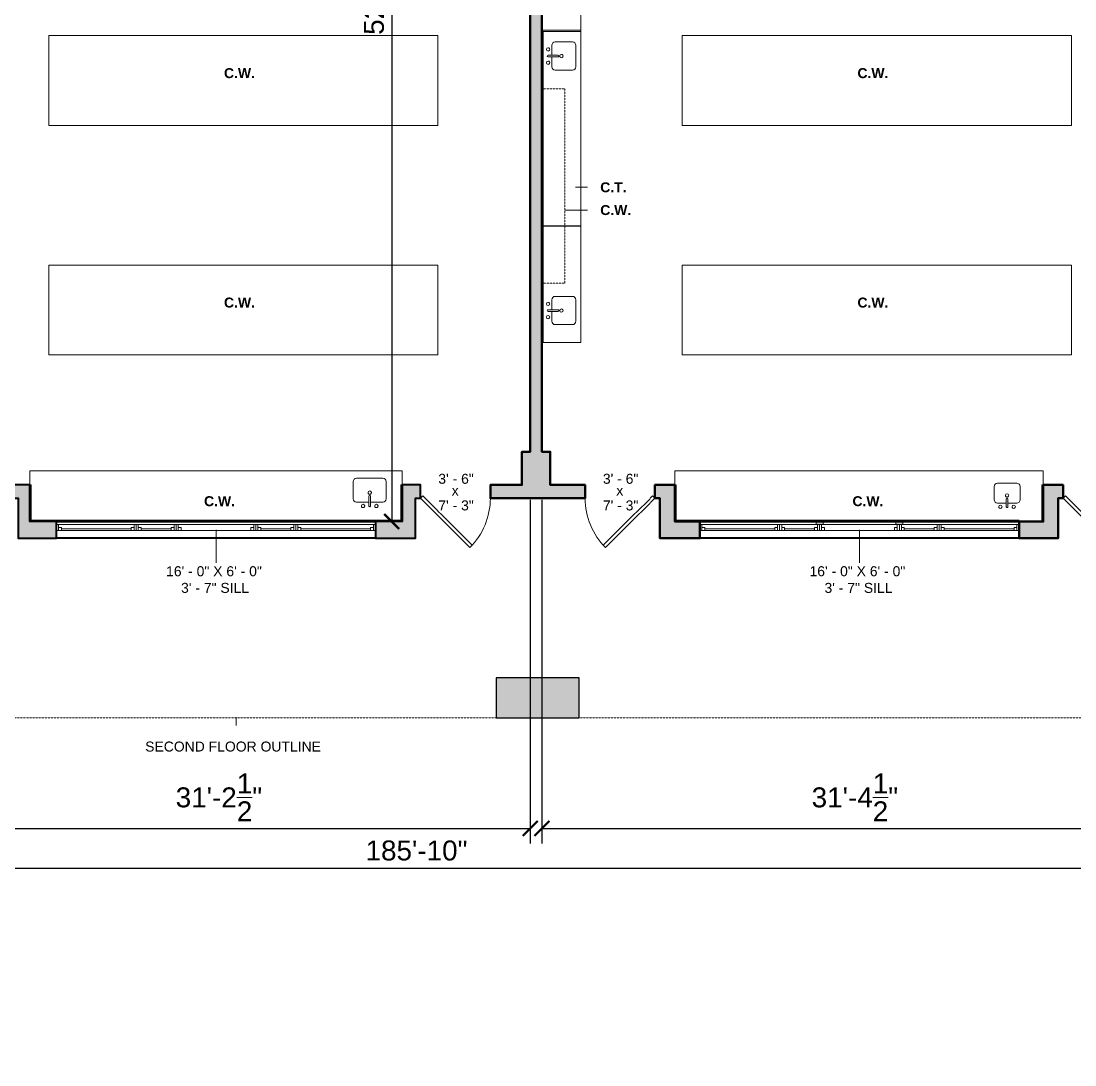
# Model space of a CAD drawing. Header units: inches. Extents: x -2078 to 106214, y -964 to 6385.
# Drawn here: x 9625 to 10259, y 3947 to 4575 of the extents above; entities that cross this region are included whole.
import ezdxf

# ---------------------------------------------------------------- set-up
doc = ezdxf.new("R2010")
doc.units = ezdxf.units.IN
doc.header["$MEASUREMENT"] = 0
doc.linetypes.add('HIDDEN2', pattern=[0.1875, 0.125, -0.0625])
for name, color, linetype, lineweight in [('A-ANNO', 2, 'Continuous', 5), ('A-ANNO-DIMS', 1, 'Continuous', 9), ('A-CASE', 4, 'Continuous', 9), ('A-COLS', 3, 'Continuous', 9), ('A-DETAIL-1', 4, 'Continuous', 40), ('A-DETAIL-2', 20, 'Continuous', 25), ('A-DETL-THIN', 151, 'Continuous', 9), ('A-DOOR', 1, 'Continuous', 18), ('A-FIXT', 150, 'Continuous', 9), ('A-HIDDEN', 2, 'HIDDEN2', 18), ('A-WALL', 3, 'Continuous', 40), ('A-WINDOWS', 2, 'Continuous', 18)]:
    doc.layers.add(name, color=color, linetype=linetype, lineweight=lineweight)
doc.layers.add('A-HATCH', color=9, linetype='Continuous')
doc.styles.add('Arial_1', font='arial.ttf', dxfattribs={"height": 0.0625})
doc.styles.add('Arial_2', font='arial.ttf', dxfattribs={"height": 3})
doc.styles.add('Arial_B', font='arialbd.ttf', dxfattribs={"height": 4.5})
doc.styles.add('Jay Cad', font='arial.ttf', dxfattribs={"height": 0.125})
doc.dimstyles.new('Jay Cad - DIMS', dxfattribs={"dimtxt": 0.125, "dimasz": 0.09375, "dimexe": 0.09375, "dimexo": 0.09375, "dimgap": 0.046875, "dimtad": 1, "dimdec": 1, "dimzin": 0, "dimdsep": 46, "dimlunit": 4, "dimtxsty": 'Jay Cad', "dimblk": 'ARCHTICK', "dimcen": 0.09, "dimclrd": 1, "dimclre": 1, "dimclrt": 256, "dimadec": 0, "dimazin": 0, "dimtfac": 1, "dimtdec": 1, "dimtofl": 0, "dimtmove": 1, "dimatfit": 3, "dimfxl": 1, "dimtolj": 1, "dimtzin": 0, "dimarcsym": 0})

# ---------------------------------------------------------------- blocks, each defined once
blk = doc.blocks.new('JC_DOOR_SINGLE PANEL - SINGLE DOOR-1467870-Munger Science Center _ Ahmanson Lecture Hall-1st Floor')
at = {"layer": 'A-DOOR', "lineweight": 20}
for p, q in [((-8.7, 33.7), (-10.11, 32.28)), ((-10.11, 32.28), (19.59, 2.59)), ((21, 4), (-8.7, 33.7)), ((19.59, 2.59), (21, 4))]:
    blk.add_line(p, q, dxfattribs=at)
at = {"layer": 'A-DOOR', "lineweight": 9}
blk.add_arc((21, 4), 42, 135, 180, dxfattribs=at)
blk = doc.blocks.new('JC_DOOR_SINGLE PANEL - SINGLE DOOR-1467925-Munger Science Center _ Ahmanson Lecture Hall-1st Floor')
at = {"layer": 'A-DOOR', "lineweight": 20}
for p, q in [((-10.11, -32.28), (19.59, -2.59)), ((21, -4), (-8.7, -33.7)), ((19.59, -2.59), (21, -4)), ((-8.7, -33.7), (-10.11, -32.28))]:
    blk.add_line(p, q, dxfattribs=at)
at = {"layer": 'A-DOOR', "lineweight": 9}
blk.add_arc((21, -4), 42, 180, 225, dxfattribs=at)
blk = doc.blocks.new('JC_OPENING - 36_ x 48_-1468142-Munger Science Center _ Ahmanson Lecture Hall-1st Floor')
at = {"layer": 'A-WINDOWS'}
for p, q in [((-96.32, -5), (-96.32, 5)), ((-96.32, 5), (95.68, 5)), ((95.68, 5), (95.68, -5)), ((-26.44, -5), (-96.32, -5)), ((21.54, -5), (-22.19, -5)), ((95.68, -5), (25.79, -5))]:
    blk.add_line(p, q, dxfattribs=at)
blk = doc.blocks.new('JC_KITCHEN SINK - SINK-1469354-Munger Science Center _ Ahmanson Lecture Hall-1st Floor')
at = {"layer": 'A-FIXT'}
for p, q in [((0.12, 6.82), (0.12, 2.09)), ((1.12, 6.82), (1.12, 2.09)), ((-7.17, 2.57), (-7.17, -5.39)), ((0.12, 4.57), (-5.17, 4.57)), ((6.4, 4.57), (1.12, 4.57)), ((8.4, -5.39), (8.4, 2.57)), ((-5.17, -7.39), (6.4, -7.39))]:
    blk.add_line(p, q, dxfattribs=at)
for centre, radius, start, end in [((-3.38, 6.82), 1, 360, 180), ((-3.38, 6.82), 1, 180, 0), ((0.62, 6.82), 0.5, 360, 180), ((4.62, 6.82), 1, 360, 180), ((4.62, 6.82), 1, 180, 360), ((-5.17, 2.57), 2, 90, 180), ((0.62, 0), 1, 360, 180), ((0.62, 0), 1, 180, 0), ((0.62, 2.09), 0.5, 180, 0), ((6.4, 2.57), 2, 360, 90), ((-5.17, -5.39), 2, 180, 270), ((6.4, -5.39), 2, 270, 0)]:
    blk.add_arc(centre, radius, start, end, dxfattribs=at)
blk = doc.blocks.new('JC_KITCHEN SINK - SINK-1471794-Munger Science Center _ Ahmanson Lecture Hall-1st Floor')
at = {"layer": 'A-FIXT'}
for p, q in [((0.12, 8.07), (0.12, 2.09)), ((1.12, 8.07), (1.12, 2.09)), ((-7.86, 3.82), (-7.86, -6.63)), ((0.12, 5.82), (-5.86, 5.82)), ((7.1, 5.82), (1.12, 5.82)), ((9.1, -6.63), (9.1, 3.82)), ((-5.86, -8.63), (7.1, -8.63))]:
    blk.add_line(p, q, dxfattribs=at)
for centre, radius, start, end in [((-3.38, 8.07), 1, 360, 180), ((-3.38, 8.07), 1, 180, 0), ((0.62, 8.07), 0.5, 360, 180), ((4.62, 8.07), 1, 360, 180), ((4.62, 8.07), 1, 180, 0), ((-5.86, 3.82), 2, 90, 180), ((0.62, 0), 1, 360, 180), ((0.62, 0), 1, 180, 0), ((0.62, 2.09), 0.5, 180, 0), ((7.1, 3.82), 2, 360, 90), ((-5.86, -6.63), 2, 180, 270), ((7.1, -6.63), 2, 270, 0)]:
    blk.add_arc(centre, radius, start, end, dxfattribs=at)
blk = doc.blocks.new('JC_KITCHEN SINK - SINK-1473953-Munger Science Center _ Ahmanson Lecture Hall-1st Floor')
at = {"layer": 'A-FIXT'}
for p, q in [((0.12, 8.02), (0.12, 2.09)), ((1.12, 8.02), (1.12, 2.09)), ((-9.31, 3.77), (-9.31, -6.59)), ((0.12, 5.77), (-7.31, 5.77)), ((8.55, 5.77), (1.12, 5.77)), ((10.55, -6.59), (10.55, 3.77)), ((-7.31, -8.59), (8.55, -8.59))]:
    blk.add_line(p, q, dxfattribs=at)
for centre, radius, start, end in [((-3.38, 8.02), 1, 360, 180), ((-3.38, 8.02), 1, 180, 0), ((0.62, 8.02), 0.5, 360, 180), ((4.62, 8.02), 1, 360, 180), ((4.62, 8.02), 1, 180, 360), ((-7.31, 3.77), 2, 90, 180), ((0.62, 0), 1, 360, 180), ((0.62, 0), 1, 180, 0), ((0.62, 2.09), 0.5, 180, 0), ((8.55, 3.77), 2, 360, 90), ((-7.31, -6.59), 2, 180, 270), ((8.55, -6.59), 2, 270, 0)]:
    blk.add_arc(centre, radius, start, end, dxfattribs=at)
blk = doc.blocks.new('JC_OPENING - 36_ x 48_-V1-Munger Science Center _ Ahmanson Lecture Hall-1st Floor')
at = {"layer": 'A-WINDOWS'}
for p, q in [((-96.32, -5), (-96.32, 5)), ((-96.32, 5), (95.68, 5)), ((95.68, 5), (95.68, -5)), ((95.68, -5), (-96.32, -5))]:
    blk.add_line(p, q, dxfattribs=at)
blk = doc.blocks.new('JC- existing door Tag_quad - JC- existing door Tag_quad-839775-Munger Science Center _ Ahmanson Lecture Hall-1st Floor')
at = {"layer": 'A-ANNO', "insert": (-0.0234, 0.0378), "char_height": 0.0625, "width": 0.0505, "attachment_point": 1, "style": 'Arial_1', "bg_fill": 3, "box_fill_scale": 1.25, "bg_fill_color": 256, "bg_fill_true_color": 13158600, "bg_fill_transparency": 0}
blk.add_mtext('x', dxfattribs=at)
blk = doc.blocks.new('_ArchTick')
at = {"color": 0, "linetype": 'ByBlock', "const_width": 0.15}
blk.add_lwpolyline([(-0.5, -0.5), (0.5, 0.5)], dxfattribs=at)
blk = doc.blocks.new('*D3350')
at = {"layer": 'A-ANNO-DIMS', "color": 1, "lineweight": -2, "transparency": 16777216}
for p, q in [((9938.06, 4286.69), (9938.06, 4080.18)), ((10314.56, 4286.69), (10314.56, 4080.18)), ((9938.06, 4089.18), (10314.56, 4089.18))]:
    blk.add_line(p, q, dxfattribs=at)
at = {"layer": 'Defpoints', "color": 0, "transparency": 16777216}
for p in [(9938.06, 4295.69), (10314.56, 4295.69), (10314.56, 4089.18)]:
    blk.add_point(p, dxfattribs=at)
at = {"layer": 'A-ANNO-DIMS', "color": 1, "lineweight": -2, "transparency": 16777216, "xscale": 9, "yscale": 9, "zscale": 9, "rotation": 180}
blk.add_blockref('_ArchTick', (9938.06, 4089.18), dxfattribs=at)
at = {"layer": 'A-ANNO-DIMS', "color": 1, "lineweight": -2, "transparency": 16777216, "xscale": 9, "yscale": 9, "zscale": 9}
blk.add_blockref('_ArchTick', (10314.56, 4089.18), dxfattribs=at)
at = {"layer": 'A-ANNO-DIMS', "color": 2, "transparency": 16777216, "insert": (10126.31, 4107.83), "char_height": 12, "width": 1.4974, "attachment_point": 5, "style": 'Jay Cad'}
blk.add_mtext('\\A1;31\'-4{\\H1x;\\S1/2;}"', dxfattribs=at)
blk = doc.blocks.new('*D3351')
at = {"layer": 'A-ANNO-DIMS', "color": 1, "lineweight": -2, "transparency": 16777216}
for p, q in [((9556.56, 4286.69), (9556.56, 4080.18)), ((9931.06, 4286.69), (9931.06, 4080.18)), ((9556.56, 4089.18), (9931.06, 4089.18))]:
    blk.add_line(p, q, dxfattribs=at)
at = {"layer": 'Defpoints', "color": 0, "transparency": 16777216}
for p in [(9556.56, 4295.69), (9931.06, 4295.69), (9931.06, 4089.18)]:
    blk.add_point(p, dxfattribs=at)
at = {"layer": 'A-ANNO-DIMS', "color": 1, "lineweight": -2, "transparency": 16777216, "xscale": 9, "yscale": 9, "zscale": 9, "rotation": 180}
blk.add_blockref('_ArchTick', (9556.56, 4089.18), dxfattribs=at)
at = {"layer": 'A-ANNO-DIMS', "color": 1, "lineweight": -2, "transparency": 16777216, "xscale": 9, "yscale": 9, "zscale": 9}
blk.add_blockref('_ArchTick', (9931.06, 4089.18), dxfattribs=at)
at = {"layer": 'A-ANNO-DIMS', "color": 2, "transparency": 16777216, "insert": (9743.81, 4107.83), "char_height": 12, "width": 1.4974, "attachment_point": 5, "style": 'Jay Cad'}
blk.add_mtext('\\A1;31\'-2{\\H1x;\\S1/2;}"', dxfattribs=at)
blk = doc.blocks.new('*D3359')
at = {"layer": 'A-ANNO-DIMS', "color": 1, "lineweight": -2, "transparency": 16777216}
for p, q in [((10977.56, 4494.19), (10977.56, 4056.18)), ((8747.72, 4278.69), (8747.72, 4056.18)), ((8747.72, 4065.18), (10977.56, 4065.18))]:
    blk.add_line(p, q, dxfattribs=at)
at = {"layer": 'Defpoints', "color": 0, "transparency": 16777216}
for p in [(10977.56, 4503.19), (8747.72, 4287.69), (10977.56, 4065.18)]:
    blk.add_point(p, dxfattribs=at)
at = {"layer": 'A-ANNO-DIMS', "color": 1, "lineweight": -2, "transparency": 16777216, "xscale": 9, "yscale": 9, "zscale": 9, "rotation": 180}
blk.add_blockref('_ArchTick', (8747.72, 4065.18), dxfattribs=at)
at = {"layer": 'A-ANNO-DIMS', "color": 1, "lineweight": -2, "transparency": 16777216, "xscale": 9, "yscale": 9, "zscale": 9}
blk.add_blockref('_ArchTick', (10977.56, 4065.18), dxfattribs=at)
at = {"layer": 'A-ANNO-DIMS', "color": 2, "transparency": 16777216, "insert": (9862.64, 4075.81), "char_height": 12, "width": 2.0166, "attachment_point": 5, "style": 'Jay Cad'}
blk.add_mtext('\\A1;185\'-10"', dxfattribs=at)
blk = doc.blocks.new('*D3376')
at = {"layer": 'A-ANNO-DIMS', "color": 1, "lineweight": -2, "transparency": 16777216}
for p, q in [((9847.22, 4901.69), (9838.74, 4901.69)), ((9847.74, 4901.69), (9847.74, 4273.69)), ((9847.22, 4273.69), (9838.74, 4273.69))]:
    blk.add_line(p, q, dxfattribs=at)
at = {"layer": 'Defpoints', "color": 0, "transparency": 16777216}
for p in [(9856.22, 4901.69), (9847.74, 4273.69), (9856.22, 4273.69)]:
    blk.add_point(p, dxfattribs=at)
at = {"layer": 'A-ANNO-DIMS', "color": 1, "lineweight": -2, "transparency": 16777216, "xscale": 9, "yscale": 9, "zscale": 9}
for p, rotation in [((9847.74, 4901.69), 90), ((9847.74, 4273.69), 270)]:
    blk.add_blockref('_ArchTick', p, dxfattribs=dict(at, rotation=rotation))
at = {"layer": 'A-ANNO-DIMS', "color": 2, "transparency": 16777216, "insert": (9837.11, 4587.69), "char_height": 12, "width": 0.9747, "attachment_point": 5, "rotation": 90, "style": 'Jay Cad'}
blk.add_mtext('\\A1;52\'-4"', dxfattribs=at)

msp = doc.modelspace()

# ---------------------------------------------------------------- hatches: boundary and pattern name
at = {"layer": 'A-DETAIL-1'}
h = msp.add_hatch(color=250, dxfattribs=at)
h.paths.add_polyline_path([(10107.193, 4271.839), (10107.193, 4273.692), (10102.943, 4273.692), (10102.943, 4271.839)])
h.paths.add_polyline_path([(10150.924, 4271.839), (10155.174, 4271.839), (10155.174, 4273.692), (10150.924, 4273.692)])

# ---------------------------------------------------------------- linework, layer by layer
at = {"layer": 'A-ANNO'}
for p, q in [((9958.192, 4474.668), (9965.467, 4474.668)), ((9952.087, 4460.985), (9965.467, 4460.985)), ((9742.058, 4268.692), (9742.154, 4248.809)), ((10129.058, 4268.692), (10129.154, 4248.809))]:
    msp.add_line(p, q, dxfattribs=at)
at = {"layer": 'A-ANNO', "color": 250}
msp.add_line((9754.088, 4156.151), (9754.088, 4151.07), dxfattribs=at)
at = {"layer": 'A-CASE'}
for p, q in [((9961.47, 4381.444), (9961.47, 4663.127)), ((9641.47, 4565.898), (9875.558, 4565.898)), ((9641.47, 4511.898), (9641.47, 4565.898)), ((9875.558, 4565.898), (9875.558, 4511.898)), ((9938.058, 4569.127), (9961.47, 4569.127)), ((9938.808, 4568.377), (9938.808, 4381.444)), ((9961.47, 4568.377), (9938.808, 4568.377)), ((10022.47, 4511.898), (10022.47, 4565.898)), ((10022.47, 4565.898), (10256.558, 4565.898)), ((10256.558, 4565.898), (10256.558, 4511.898)), ((9875.558, 4511.898), (9641.47, 4511.898)), ((10256.558, 4511.898), (10022.47, 4511.898)), ((9641.47, 4427.944), (9875.558, 4427.944)), ((9641.47, 4373.944), (9641.47, 4427.944)), ((9875.558, 4427.944), (9875.558, 4373.944)), ((10022.47, 4427.944), (10256.558, 4427.944)), ((10022.47, 4373.944), (10022.47, 4427.944)), ((10256.558, 4427.944), (10256.558, 4373.944)), ((9938.058, 4381.444), (9961.47, 4381.444)), ((9875.558, 4373.944), (9641.47, 4373.944)), ((10256.558, 4373.944), (10022.47, 4373.944)), ((9630.058, 4304.252), (9854.058, 4304.252)), ((9630.058, 4295.692), (9630.058, 4304.252)), ((9854.058, 4295.692), (9854.058, 4304.252)), ((10018.058, 4295.692), (10018.058, 4304.252)), ((10018.058, 4304.252), (10239.558, 4304.252)), ((10239.558, 4295.692), (10239.558, 4304.252)), ((9630.808, 4295.692), (9630.058, 4295.692)), ((9630.808, 4295.692), (9630.808, 4274.442)), ((9853.308, 4274.442), (9853.308, 4295.692)), ((9854.058, 4295.692), (9853.308, 4295.692)), ((10018.808, 4295.692), (10018.058, 4295.692)), ((10018.808, 4295.692), (10018.808, 4274.442)), ((10238.808, 4273.692), (10238.808, 4295.692)), ((10239.558, 4295.692), (10238.808, 4295.692)), ((9630.808, 4274.442), (9853.308, 4274.442)), ((10018.808, 4274.442), (10225.058, 4274.442))]:
    msp.add_line(p, q, dxfattribs=at)
at = {"layer": 'A-COLS', "lineweight": 30}
for p, q in [((9960.558, 4179.692), (9910.558, 4179.692)), ((9910.558, 4179.692), (9910.558, 4155.692)), ((9960.558, 4155.692), (9960.558, 4179.692)), ((9910.558, 4155.692), (9960.558, 4155.692))]:
    msp.add_line(p, q, dxfattribs=at)
at = {"layer": 'A-DETAIL-2'}
msp.add_line((9961.47, 4451.293), (9938.058, 4451.293), dxfattribs=at)
at = {"layer": 'A-DETL-THIN'}
for p, q in [((10107.193, 4273.692), (10102.943, 4273.692)), ((10102.943, 4273.692), (10102.943, 4271.839)), ((10107.193, 4271.839), (10107.193, 4273.692)), ((10155.174, 4273.692), (10150.924, 4273.692)), ((10150.924, 4273.692), (10150.924, 4271.839)), ((10155.174, 4271.839), (10155.174, 4273.692)), ((10102.943, 4271.839), (10107.193, 4271.839)), ((10150.924, 4271.839), (10155.174, 4271.839))]:
    msp.add_line(p, q, dxfattribs=at)
at = {"layer": 'A-HIDDEN'}
for p, q in [((9951.928, 4533.903), (9938.058, 4533.903)), ((9951.928, 4533.903), (9951.928, 4416.992)), ((9951.928, 4416.992), (9938.058, 4416.992))]:
    msp.add_line(p, q, dxfattribs=at)
at = {"layer": 'A-WALL'}
for p, q in [((9646.058, 4273.692), (9838.058, 4273.692)), ((10033.058, 4273.692), (10225.058, 4273.692)), ((9838.058, 4263.692), (9646.058, 4263.692)), ((10225.058, 4263.692), (10033.058, 4263.692))]:
    msp.add_line(p, q, dxfattribs=at)
for points in [[(9646.058, 4263.692), (9646.058, 4273.692), (9630.058, 4273.692), (9630.058, 4295.692), (9619.558, 4295.692), (9619.558, 4287.692), (9623.058, 4287.692), (9623.058, 4263.692)], [(9838.058, 4263.692), (9862.058, 4263.692), (9862.058, 4287.692), (9865.058, 4287.692), (9865.058, 4295.692), (9854.058, 4295.692), (9854.058, 4273.692), (9838.058, 4273.692)]]:
    msp.add_lwpolyline(points, close=True, dxfattribs=at)
at = {"layer": 'A-WALL', "lineweight": 50}
msp.add_lwpolyline([(10225.058, 4273.692), (10239.558, 4273.692), (10239.558, 4295.692), (10251.558, 4295.692), (10251.558, 4287.692), (10248.558, 4287.692), (10248.558, 4263.692), (10225.058, 4263.692)], close=True, dxfattribs=at)
at = {"layer": 'A-WINDOWS'}
for p, q in [((9646.058, 4271.839), (9647.308, 4271.839)), ((9646.058, 4271.839), (9646.058, 4268.339)), ((9646.058, 4268.339), (9647.308, 4268.339)), ((9647.308, 4271.839), (9647.308, 4268.339)), ((9647.308, 4271.839), (9692.815, 4271.839)), ((9647.308, 4270.089), (9649.058, 4270.089)), ((9649.058, 4268.339), (9647.308, 4268.339)), ((9649.058, 4270.089), (9649.058, 4268.339)), ((9691.065, 4269.214), (9649.058, 4269.214)), ((9649.058, 4268.339), (9691.065, 4268.339)), ((9692.815, 4270.089), (9691.065, 4270.089)), ((9691.065, 4270.089), (9691.065, 4268.339)), ((9691.065, 4268.339), (9692.815, 4268.339)), ((9692.815, 4271.839), (9694.065, 4271.839)), ((9692.815, 4271.839), (9692.815, 4268.339)), ((9692.815, 4268.339), (9694.065, 4268.339)), ((9694.065, 4271.839), (9694.065, 4268.339)), ((9694.065, 4271.839), (9695.315, 4271.839)), ((9694.065, 4271.839), (9694.065, 4268.339)), ((9694.065, 4268.339), (9695.315, 4268.339)), ((9695.315, 4271.839), (9695.315, 4268.339)), ((9695.315, 4271.839), (9716.818, 4271.839)), ((9695.315, 4270.089), (9697.065, 4270.089)), ((9697.065, 4268.339), (9695.315, 4268.339)), ((9697.065, 4270.089), (9697.065, 4268.339)), ((9715.068, 4269.214), (9697.065, 4269.214)), ((9697.065, 4268.339), (9715.068, 4268.339)), ((9716.818, 4270.089), (9715.068, 4270.089)), ((9715.068, 4270.089), (9715.068, 4268.339)), ((9715.068, 4268.339), (9716.818, 4268.339)), ((9716.818, 4271.839), (9718.068, 4271.839)), ((9716.818, 4271.839), (9716.818, 4268.339)), ((9716.818, 4268.339), (9718.068, 4268.339)), ((9718.068, 4271.839), (9718.068, 4268.339)), ((9718.068, 4271.839), (9766.049, 4271.839)), ((9766.049, 4268.339), (9718.068, 4268.339)), ((9719.318, 4271.839), (9719.318, 4268.339)), ((9719.318, 4270.089), (9721.068, 4270.089)), ((9721.068, 4270.089), (9721.068, 4268.339)), ((9764.799, 4270.089), (9763.049, 4270.089)), ((9763.049, 4270.089), (9763.049, 4268.339)), ((9764.799, 4271.839), (9764.799, 4268.339)), ((9766.049, 4271.839), (9767.299, 4271.839)), ((9766.049, 4271.839), (9766.049, 4268.339)), ((9766.049, 4271.839), (9766.049, 4268.339)), ((9766.049, 4268.339), (9767.299, 4268.339)), ((9767.299, 4271.839), (9767.299, 4268.339)), ((9767.299, 4271.839), (9788.802, 4271.839)), ((9767.299, 4270.089), (9769.049, 4270.089)), ((9769.049, 4268.339), (9767.299, 4268.339)), ((9769.049, 4270.089), (9769.049, 4268.339)), ((9787.052, 4269.214), (9769.049, 4269.214)), ((9769.049, 4268.339), (9787.052, 4268.339)), ((9788.802, 4270.089), (9787.052, 4270.089)), ((9787.052, 4270.089), (9787.052, 4268.339)), ((9787.052, 4268.339), (9788.802, 4268.339)), ((9788.802, 4271.839), (9790.052, 4271.839)), ((9788.802, 4271.839), (9788.802, 4268.339)), ((9788.802, 4268.339), (9790.052, 4268.339)), ((9790.052, 4271.839), (9791.302, 4271.839)), ((9790.052, 4271.839), (9790.052, 4268.339)), ((9790.052, 4271.839), (9790.052, 4268.339)), ((9790.052, 4268.339), (9791.302, 4268.339)), ((9791.302, 4271.839), (9791.302, 4268.339)), ((9791.302, 4271.839), (9836.808, 4271.839)), ((9791.302, 4270.089), (9793.052, 4270.089)), ((9793.052, 4268.339), (9791.302, 4268.339)), ((9793.052, 4270.089), (9793.052, 4268.339)), ((9835.058, 4269.214), (9793.052, 4269.214)), ((9793.052, 4268.339), (9835.058, 4268.339)), ((9836.808, 4270.089), (9835.058, 4270.089)), ((9835.058, 4270.089), (9835.058, 4268.339)), ((9835.058, 4268.339), (9836.808, 4268.339)), ((9836.808, 4271.839), (9838.058, 4271.839)), ((9836.808, 4271.839), (9836.808, 4268.339)), ((9836.808, 4268.339), (9838.058, 4268.339)), ((9838.058, 4271.839), (9838.058, 4268.339)), ((10033.058, 4271.839), (10034.308, 4271.839)), ((10033.058, 4271.839), (10033.058, 4268.339)), ((10033.058, 4268.339), (10034.308, 4268.339)), ((10034.308, 4271.839), (10034.308, 4268.339)), ((10034.308, 4271.839), (10079.815, 4271.839)), ((10034.308, 4270.089), (10036.058, 4270.089)), ((10036.058, 4268.339), (10034.308, 4268.339)), ((10036.058, 4270.089), (10036.058, 4268.339)), ((10078.065, 4269.214), (10036.058, 4269.214)), ((10036.058, 4268.339), (10078.065, 4268.339)), ((10079.815, 4270.089), (10078.065, 4270.089)), ((10078.065, 4270.089), (10078.065, 4268.339)), ((10078.065, 4268.339), (10079.815, 4268.339)), ((10079.815, 4271.839), (10081.065, 4271.839)), ((10079.815, 4271.839), (10079.815, 4268.339)), ((10079.815, 4268.339), (10081.065, 4268.339)), ((10081.065, 4271.839), (10081.065, 4268.339)), ((10081.065, 4271.839), (10082.315, 4271.839)), ((10081.065, 4271.839), (10081.065, 4268.339)), ((10081.065, 4268.339), (10082.315, 4268.339)), ((10082.315, 4271.839), (10082.315, 4268.339)), ((10082.315, 4271.839), (10103.818, 4271.839)), ((10082.315, 4270.089), (10084.065, 4270.089)), ((10084.065, 4268.339), (10082.315, 4268.339)), ((10084.065, 4270.089), (10084.065, 4268.339)), ((10102.068, 4269.214), (10084.065, 4269.214)), ((10084.065, 4268.339), (10102.068, 4268.339)), ((10103.818, 4270.089), (10102.068, 4270.089)), ((10102.068, 4270.089), (10102.068, 4268.339)), ((10102.068, 4268.339), (10103.818, 4268.339)), ((10103.818, 4271.839), (10105.068, 4271.839)), ((10103.818, 4271.839), (10103.818, 4268.339)), ((10103.818, 4268.339), (10105.068, 4268.339)), ((10105.068, 4271.839), (10105.068, 4268.339)), ((10105.068, 4271.839), (10153.049, 4271.839)), ((10153.049, 4268.339), (10105.068, 4268.339)), ((10106.318, 4271.839), (10106.318, 4268.339)), ((10106.318, 4270.089), (10108.068, 4270.089)), ((10108.068, 4270.089), (10108.068, 4268.339)), ((10151.799, 4270.089), (10150.049, 4270.089)), ((10150.049, 4270.089), (10150.049, 4268.339)), ((10151.799, 4271.839), (10151.799, 4268.339)), ((10153.049, 4271.839), (10154.299, 4271.839)), ((10153.049, 4271.839), (10153.049, 4268.339)), ((10153.049, 4271.839), (10153.049, 4268.339)), ((10153.049, 4268.339), (10154.299, 4268.339)), ((10154.299, 4271.839), (10154.299, 4268.339)), ((10154.299, 4271.839), (10175.802, 4271.839)), ((10154.299, 4270.089), (10156.049, 4270.089)), ((10156.049, 4268.339), (10154.299, 4268.339)), ((10156.049, 4270.089), (10156.049, 4268.339)), ((10174.052, 4269.214), (10156.049, 4269.214)), ((10156.049, 4268.339), (10174.052, 4268.339)), ((10175.802, 4270.089), (10174.052, 4270.089)), ((10174.052, 4270.089), (10174.052, 4268.339)), ((10174.052, 4268.339), (10175.802, 4268.339)), ((10175.802, 4271.839), (10177.052, 4271.839)), ((10175.802, 4271.839), (10175.802, 4268.339)), ((10175.802, 4268.339), (10177.052, 4268.339)), ((10177.052, 4271.839), (10178.302, 4271.839)), ((10177.052, 4271.839), (10177.052, 4268.339)), ((10177.052, 4271.839), (10177.052, 4268.339)), ((10177.052, 4268.339), (10178.302, 4268.339)), ((10178.302, 4271.839), (10178.302, 4268.339)), ((10178.302, 4271.839), (10223.808, 4271.839)), ((10178.302, 4270.089), (10180.052, 4270.089)), ((10180.052, 4268.339), (10178.302, 4268.339)), ((10180.052, 4270.089), (10180.052, 4268.339)), ((10222.058, 4269.214), (10180.052, 4269.214)), ((10180.052, 4268.339), (10222.058, 4268.339)), ((10223.808, 4270.089), (10222.058, 4270.089)), ((10222.058, 4270.089), (10222.058, 4268.339)), ((10222.058, 4268.339), (10223.808, 4268.339)), ((10223.808, 4271.839), (10225.058, 4271.839)), ((10223.808, 4271.839), (10223.808, 4268.339)), ((10223.808, 4268.339), (10225.058, 4268.339)), ((10225.058, 4271.839), (10225.058, 4268.339))]:
    msp.add_line(p, q, dxfattribs=at)

# ---------------------------------------------------------------- block references
at = {"layer": 'A-DOOR', "rotation": 180}
msp.add_blockref('JC_DOOR_SINGLE PANEL - SINGLE DOOR-1467870-Munger Science Center _ Ahmanson Lecture Hall-1st Floor', (10272.558, 4291.692), dxfattribs=at)
at = {"layer": 'A-FIXT'}
for name, p, rotation in [('JC_KITCHEN SINK - SINK-1471794-Munger Science Center _ Ahmanson Lecture Hall-1st Floor', (9949.818, 4552.965), 89.99999999999993), ('JC_KITCHEN SINK - SINK-1471794-Munger Science Center _ Ahmanson Lecture Hall-1st Floor', (9949.818, 4399.965), 89.99999999999993), ('JC_KITCHEN SINK - SINK-1473953-Munger Science Center _ Ahmanson Lecture Hall-1st Floor', (9835.104, 4291.112), 180), ('JC_KITCHEN SINK - SINK-1469354-Munger Science Center _ Ahmanson Lecture Hall-1st Floor', (10218.463, 4289.409), 180)]:
    msp.add_blockref(name, p, dxfattribs=dict(at, rotation=rotation))
at = {"layer": 'A-WINDOWS', "rotation": 180}
for name, p in [('JC_OPENING - 36_ x 48_-V1-Munger Science Center _ Ahmanson Lecture Hall-1st Floor', (9741.736, 4268.692)), ('JC_OPENING - 36_ x 48_-1468142-Munger Science Center _ Ahmanson Lecture Hall-1st Floor', (10128.736, 4268.692))]:
    msp.add_blockref(name, p, dxfattribs=at)

# ---------------------------------------------------------------- texts
at = {"layer": 'A-ANNO', "char_height": 6, "attachment_point": 1}
for s, insert, width, style in [('C.W.', (9746.854, 4546.325), 23.634, 'Arial_B'), ('C.W.', (10127.854, 4546.325), 23.634, 'Arial_B'), ('C.T.', (9973.147, 4477.668), 19.998, 'Arial_B'), ('C.W.', (9973.147, 4463.985), 23.634, 'Arial_B'), ('C.W.', (9746.854, 4408.371), 23.634, 'Arial_B'), ('C.W.', (10127.854, 4408.371), 23.634, 'Arial_B'), ('C.W.', (9734.854, 4288.93), 23.634, 'Arial_B'), ('C.W.', (10124.854, 4288.93), 23.634, 'Arial_B'), ('16\' - 0" X 6\' - 0"', (9712.031, 4246.809), 72.72, 'Arial_2'), ('16\' - 0" X 6\' - 0"', (10099.031, 4246.809), 72.72, 'Arial_2'), ('3\' - 7" SILL', (9721.031, 4236.809), 51.207, 'Arial_2'), ('3\' - 7" SILL', (10108.031, 4236.809), 51.207, 'Arial_2'), ('SECOND FLOOR OUTLINE', (9699.455, 4141.39), 132.108, 'Arial_2')]:
    msp.add_mtext(s, dxfattribs=dict(at, insert=insert, width=width, style=style))
at = {"layer": 'A-ANNO', "char_height": 6, "width": 26.967, "attachment_point": 1, "style": 'Arial_2', "bg_fill": 3, "box_fill_scale": 1.25, "bg_fill_color": 256, "bg_fill_true_color": 13158600, "bg_fill_transparency": 0}
for s, insert in [('3\' - 6"', (9875.749, 4302.398)), ('3\' - 6"', (9974.749, 4302.398)), ('7\' - 3"', (9875.749, 4286.375)), ('7\' - 3"', (9974.749, 4286.375))]:
    msp.add_mtext(s, dxfattribs=dict(at, insert=insert))

# ---------------------------------------------------------------- dimensions: what is measured, and where the dimension line sits
at = {"layer": 'A-ANNO-DIMS'}
dim = msp.add_linear_dim(base=(9847.739, 4273.692), p1=(9856.225, 4901.692), p2=(9856.225, 4273.692), angle=90, dimstyle='Jay Cad - DIMS', override={"dimclrt": 2}, dxfattribs=at)
dim.commit()
dim.dimension.update_dxf_attribs({"geometry": '*D3376', "text_midpoint": (9837.112, 4587.692)})

# ---------------------------------------------------------------- next in the draw order: hatches: boundary and pattern name
at = {"layer": 'A-HATCH'}
h = msp.add_hatch(color=256, dxfattribs=at)
h.dxf.hatch_style = 1
h.paths.add_polyline_path([(7442.991, 4443.066), (7810.847, 4519.174), (7832.61, 4527.095), (7823.924, 4549.725), (7859.83, 4562.794), (7868.12, 4540.019), (7892.552, 4548.912), (7890.158, 4555.49), (7872.303, 4548.991), (7863.753, 4572.483), (7857.175, 4570.089), (7857.778, 4568.432), (7816.134, 4553.274), (7824.462, 4531.578), (7808.931, 4525.925), (7476.345, 4457.115), (7475.837, 4458.511), (7848.428, 4594.123), (7848.967, 4592.642), (7855.544, 4595.036), (7852.269, 4604.035), (7678.423, 4540.76), (7658.154, 4596.449), (7648.757, 4593.029), (7656.731, 4571.122), (7599.879, 4550.43), (7594.228, 4565.956), (7455.154, 4515.337), (7457.206, 4509.699), (7469.086, 4477.058), (7478.721, 4467.726), (7473.212, 4465.721), (7466.659, 4463.335), (7411.157, 4443.134), (7398.6, 4439.096), (7411.056, 4404.872), (7436.487, 4414.128), (7437.341, 4409.241), (7438.216, 4404.358), (7449.009, 4406.49), (7445.851, 4424.754)], flags=17)
h.paths.add_polyline_path([(7305.921, 4509.999), (7635.338, 4629.897), (7636.444, 4626.858), (7645.841, 4630.278), (7643.538, 4636.606), (7690.993, 4653.878), (7688.599, 4660.456), (7641.144, 4643.184), (7621.136, 4698.156), (7708.058, 4729.792), (7728.066, 4674.82), (7722.428, 4672.768), (7724.822, 4666.19), (7737.038, 4670.637), (7714.635, 4732.187), (8526.53, 5027.692), (9158.058, 5027.692), (9158.058, 5014.692), (9166.058, 5014.692), (9166.058, 5027.692), (10710.058, 5027.692), (10710.058, 4967.192), (10718.058, 4967.192), (10718.058, 4990.417), (10787.566, 4990.417), (10787.566, 4977.605), (10953.618, 4977.605), (10953.618, 4983.605), (10793.566, 4983.605), (10793.566, 4996.417), (10718.058, 4996.417), (10718.058, 5042.692), (8550.199, 5042.692), (7613.446, 4701.742), (7637.045, 4636.903), (7298.242, 4513.589), (7442.023, 4116.122), (7430.522, 4111.961), (7430.522, 3959.561), (7442.522, 3959.561), (7442.522, 4109.922), (7449.706, 4112.521)])
h.paths.add_polyline_path([(7455.986, 4371.173), (7445.194, 4369.041, 0.0691577), (7553.668, 4070.742), (7563.309, 4076.04, -0.0690822)], flags=17)
h.paths.add_polyline_path([(7589.831, 4028.68), (7580.647, 4044.49), (7571.005, 4039.192), (7573.37, 4035.064), (7575.752, 4030.945), (7550.14, 4021.623), (7562.639, 3987.281), (7652.949, 4020.151), (7651.19, 4024.983), (7693.927, 4047.907), (7698.054, 4036.567), (7855.922, 4094.027), (7850.282, 4109.525), (7893.018, 4132.449), (7901.028, 4110.444), (7991.238, 4143.278), (7972.966, 4193.48), (7978.369, 4195.446), (7974.265, 4206.723), (7931.078, 4191.004), (7599.267, 4013.018)], flags=17)
h.paths.add_polyline_path([(7962.832, 4604.342), (7960.438, 4610.919), (7936.006, 4602.027), (7925.745, 4630.218), (7910.71, 4624.745), (7930.564, 4570.196), (7923.986, 4567.802), (7926.381, 4561.224), (7932.958, 4563.619), (8052.495, 4235.196), (8041.923, 4231.348), (8046.027, 4220.072), (8051.9, 4222.21), (8119.518, 4036.432), (8139.251, 4043.615), (8054.516, 4276.423), (8083.646, 4287.026), (8081.594, 4292.664), (8052.464, 4282.062), (7938.4, 4595.449)], flags=17)
h.paths.add_polyline_path([(8154.984, 4000.389), (8135.251, 3993.206), (8144.058, 3969.009), (8186.344, 3984.4), (8183.608, 3991.918), (8161.055, 3983.709)], flags=17)
h.paths.add_polyline_path([(8250.711, 4007.832), (8235.676, 4002.36), (8232.942, 4009.874), (8223.075, 4006.282), (8225.811, 3998.765), (8228.16, 3999.62), (8236.189, 3977.562), (8258.741, 3985.77)], flags=17)
h.paths.add_polyline_path([(8453.557, 4082.059), (8456.846, 4083.256), (8454.11, 4090.774), (8443.304, 4086.841), (8446.168, 4078.972), (8431.132, 4073.5), (8439.302, 4051.054, 0.0010681), (8439.906, 4051.709), (8461.715, 4059.647)], flags=17)
h.paths.add_polyline_path([(8507.849, 4153.642), (8634.189, 4199.626), (8601.965, 4288.161), (8647.588, 4304.767), (8640.677, 4323.755), (8642.557, 4324.439), (8639.479, 4332.896), (8637.599, 4332.212), (8564.749, 4532.366), (8556.292, 4529.288), (8565.013, 4505.326), (8549.978, 4499.854), (8551.688, 4495.155), (8566.723, 4500.628), (8631.194, 4323.496), (8480.843, 4268.772), (8429.359, 4410.223), (8425.601, 4408.855), (8391.408, 4502.797), (8484.908, 4536.828), (8506.113, 4478.567), (8509.872, 4479.935), (8485.246, 4547.593), (8542.098, 4568.286), (8543.979, 4563.117), (8552.436, 4566.195), (8546.28, 4583.11), (8537.823, 4580.032), (8539.704, 4574.863), (8482.894, 4554.186), (8458.097, 4622.314), (8454.338, 4620.946), (8475.715, 4562.215), (8382.174, 4528.169), (8347.288, 4624.018), (8405.549, 4645.223), (8402.222, 4654.364), (8395.644, 4651.97), (8396.577, 4649.407), (8344.894, 4630.595), (8330.529, 4670.063), (8382.212, 4688.874), (8383.331, 4685.799), (8389.909, 4688.193), (8372.715, 4735.433), (8468.564, 4770.319), (8515.152, 4642.32), (8500.018, 4636.811), (8501.728, 4632.113), (8516.862, 4637.621), (8525.51, 4613.861), (8533.967, 4616.939), (8462.454, 4813.42), (8455.876, 4811.026), (8467.365, 4779.461), (8363.059, 4741.496), (8379.818, 4695.452), (8320.617, 4673.904), (8261.106, 4837.411), (8424.612, 4896.922), (8443.563, 4844.855), (8450.141, 4847.249), (8443.985, 4864.163), (8441.166, 4863.137), (8428.371, 4898.29), (8434.009, 4900.342), (8431.615, 4906.92), (8253.073, 4841.937), (8293.089, 4731.995), (8286.511, 4729.6), (8288.905, 4723.023), (8293.604, 4724.733), (8407.667, 4411.345), (8401.09, 4408.951), (8403.142, 4403.313), (8409.72, 4405.707), (8516.13, 4113.347), (8493.577, 4105.139), (8496.313, 4097.621), (8524.504, 4107.882)], flags=17)
h.paths.add_polyline_path([(8255.076, 4710.71), (8252.682, 4717.288), (7994.267, 4623.232), (7996.661, 4616.654)], flags=17)
h.paths.add_polyline_path([(8544.558, 4902.692), (8675.058, 4902.692), (8675.058, 4842.192), (8607.558, 4842.192), (8607.558, 4835.192), (8664.058, 4835.192), (8664.058, 4788.192), (8666.246, 4788.192), (8666.246, 4830.192), (8667.871, 4830.192), (8667.871, 4788.192), (8670.058, 4788.192), (8670.058, 4835.192), (8775.058, 4835.192), (8775.058, 4734.589), (8670.058, 4734.589), (8670.058, 4745.192), (8664.058, 4745.192), (8664.058, 4697.81), (8594.61, 4672.533), (8650.359, 4519.363), (8656.937, 4521.757), (8603.582, 4668.349), (8683.917, 4697.589), (8683.917, 4728.589), (8775.058, 4728.589), (8775.058, 4484.936), (8682.589, 4451.28), (8669.25, 4487.928), (8662.672, 4485.534), (8680.286, 4437.14), (8686.864, 4439.534), (8684.641, 4445.642), (8775.058, 4478.551), (8775.058, 4295.692), (8751.15, 4295.692), (8750.742, 4296.791), (8745.118, 4294.7), (8747.724, 4287.692), (8802.058, 4287.692), (8802.058, 4295.692), (8782.058, 4295.692), (8782.058, 4561.692), (8812.058, 4561.692), (8812.058, 4568.692), (8783.058, 4568.692), (8783.058, 4859.692), (8775.058, 4859.692), (8775.058, 4857.692), (8767.058, 4857.692), (8767.058, 4840.192), (8683.058, 4840.192), (8683.058, 4909.692), (8517.676, 4909.692), (8508.549, 4934.922), (8499.273, 4931.546), (8501.667, 4924.968), (8506.232, 4926.629), (8519.012, 4891.3), (8516.191, 4890.279), (8536.119, 4835.192), (8571.558, 4835.192), (8571.558, 4842.192), (8544.558, 4842.192)], flags=17)
h.paths.add_polyline_path([(8725.65, 4364.26), (8715.594, 4360.6), (8699.177, 4405.705), (8692.599, 4403.311), (8709.016, 4358.205), (8707.136, 4357.521), (8710.215, 4349.064), (8723.149, 4353.772), (8732.569, 4328.442), (8738.193, 4330.533)], flags=16)
h.paths.add_polyline_path([(8871.558, 4273.692), (8855.058, 4273.692), (8855.058, 4295.692), (8844.058, 4295.692), (8844.058, 4287.692), (8847.058, 4287.692), (8847.058, 4263.692), (8871.558, 4263.692)], flags=17)
h.paths.add_polyline_path([(9088.058, 4287.692), (9090.058, 4287.692), (9090.058, 4295.692), (9079.058, 4295.692), (9079.058, 4273.692), (9063.558, 4273.692), (9063.558, 4263.692), (9088.058, 4263.692)], flags=17)
h.paths.add_polyline_path([(9171.058, 4315.692), (9166.058, 4315.692), (9166.058, 4594.692), (9171.058, 4594.692), (9171.058, 4614.692), (9166.058, 4614.692), (9166.058, 4883.692), (9171.058, 4883.692), (9171.058, 4901.692), (9174.058, 4901.692), (9174.058, 4909.692), (9166.058, 4909.692), (9166.058, 4942.692), (9158.058, 4942.692), (9158.058, 4909.692), (9151.058, 4909.692), (9151.058, 4901.692), (9153.058, 4901.692), (9153.058, 4883.692), (9158.058, 4883.692), (9158.058, 4614.692), (9153.058, 4614.692), (9153.058, 4594.692), (9158.058, 4594.692), (9158.058, 4568.692), (9151.058, 4568.692), (9151.058, 4561.692), (9158.058, 4561.692), (9158.058, 4315.692), (9153.058, 4315.692), (9153.058, 4295.692), (9132.058, 4295.692), (9132.058, 4287.692), (9192.058, 4287.692), (9192.058, 4295.692), (9171.058, 4295.692)], flags=17)
h.paths.add_polyline_path([(9260.058, 4273.692), (9243.058, 4273.692), (9243.058, 4295.692), (9234.058, 4295.692), (9234.058, 4263.692), (9260.058, 4263.692)], flags=17)
h.paths.add_polyline_path([(9475.558, 4287.692), (9478.558, 4287.692), (9478.558, 4295.692), (9466.558, 4295.692), (9466.558, 4273.692), (9452.058, 4273.692), (9452.058, 4263.692), (9475.558, 4263.692)], flags=17)
h.paths.add_polyline_path([(9577.558, 4295.692), (9556.558, 4295.692), (9556.558, 4901.692), (9562.558, 4901.692), (9562.558, 4909.692), (9535.558, 4909.692), (9535.558, 4901.692), (9541.558, 4901.692), (9541.558, 4295.692), (9520.558, 4295.692), (9520.558, 4287.692), (9577.558, 4287.692)], flags=17)
h.paths.add_polyline_path([(9646.058, 4273.692), (9630.058, 4273.692), (9630.058, 4295.692), (9619.558, 4295.692), (9619.558, 4287.692), (9623.058, 4287.692), (9623.058, 4263.692), (9646.058, 4263.692)], flags=17)
h.paths.add_polyline_path([(9862.058, 4287.692), (9865.058, 4287.692), (9865.058, 4295.692), (9854.058, 4295.692), (9854.058, 4273.692), (9838.058, 4273.692), (9838.058, 4263.692), (9862.058, 4263.692)], flags=17)
h.paths.add_polyline_path([(9964.058, 4295.692), (9943.058, 4295.692), (9943.058, 4315.692), (9938.058, 4315.692), (9938.058, 4595.692), (9943.058, 4595.692), (9943.058, 4615.692), (9938.058, 4615.692), (9938.058, 4883.692), (9943.058, 4883.692), (9943.058, 4901.692), (9946.058, 4901.692), (9946.058, 4909.692), (9923.058, 4909.692), (9923.058, 4901.692), (9926.058, 4901.692), (9926.058, 4883.692), (9931.058, 4883.692), (9931.058, 4615.692), (9926.058, 4615.692), (9926.058, 4595.692), (9931.058, 4595.692), (9931.058, 4315.692), (9926.058, 4315.692), (9926.058, 4295.692), (9907.058, 4295.692), (9907.058, 4287.692), (9964.058, 4287.692)], flags=17)
h.paths.add_polyline_path([(10033.058, 4273.692), (10018.058, 4273.692), (10018.058, 4295.692), (10006.058, 4295.692), (10006.058, 4287.692), (10009.058, 4287.692), (10009.058, 4263.692), (10033.058, 4263.692)], flags=17)
h.paths.add_polyline_path([(10248.558, 4287.692), (10251.558, 4287.692), (10251.558, 4295.692), (10239.558, 4295.692), (10239.558, 4273.692), (10225.058, 4273.692), (10225.058, 4263.692), (10248.558, 4263.692)], flags=17)
h.paths.add_polyline_path([(10335.558, 4503.192), (10362.058, 4503.192), (10362.058, 4512.192), (10360.058, 4512.192), (10360.058, 4525.192), (10330.558, 4525.192), (10330.558, 4901.692), (10336.558, 4901.692), (10336.558, 4909.692), (10308.558, 4909.692), (10308.558, 4901.692), (10314.558, 4901.692), (10314.558, 4295.692), (10293.558, 4295.692), (10293.558, 4287.692), (10335.558, 4287.692)], flags=17)
h.paths.add_polyline_path([(10431.058, 4525.192), (10406.058, 4525.192), (10406.058, 4512.192), (10404.058, 4512.192), (10404.058, 4503.192), (10431.058, 4503.192)], flags=17)
h.paths.add_polyline_path([(10721.558, 4512.192), (10719.558, 4512.192), (10719.558, 4525.192), (10623.058, 4525.192), (10623.058, 4503.192), (10721.558, 4503.192)], flags=17)
h.paths.add_polyline_path([(10887.558, 4525.192), (10765.558, 4525.192), (10765.558, 4512.192), (10763.558, 4512.192), (10763.558, 4503.192), (10887.558, 4503.192)], flags=17)
h.paths.add_polyline_path([(10977.558, 4923.692), (10718.058, 4923.692), (10718.058, 4931.192), (10710.058, 4931.192), (10710.058, 4923.692), (10665.969, 4923.692), (10665.969, 4909.692), (10660.969, 4909.692), (10660.969, 4901.692), (10955.558, 4901.692), (10955.558, 4525.192), (10933.558, 4525.192), (10933.558, 4503.192), (10977.558, 4503.192)])
h.paths.add_polyline_path([(10624.969, 4909.692), (10372.558, 4909.692), (10372.558, 4901.692), (10624.969, 4901.692)], flags=17)
h.paths.add_polyline_path([(10272.558, 4909.692), (9982.058, 4909.692), (9982.058, 4901.692), (10272.558, 4901.692)], flags=17)
h.paths.add_polyline_path([(9887.058, 4909.692), (9598.558, 4909.692), (9598.558, 4901.692), (9887.058, 4901.692)], flags=17)
h.paths.add_polyline_path([(9499.558, 4909.692), (9210.058, 4909.692), (9210.058, 4901.692), (9499.558, 4901.692)], flags=17)
h.paths.add_polyline_path([(9115.058, 4909.692), (8775.058, 4909.692), (8775.058, 4895.692), (8783.058, 4895.692), (8783.058, 4901.692), (9115.058, 4901.692)], flags=17)
h.paths.add_polyline_path([(9109.058, 4568.692), (8848.058, 4568.692), (8848.058, 4561.692), (9109.058, 4561.692)], flags=17)
h.paths.add_polyline_path([(8799.058, 4179.692), (8761.058, 4179.692), (8761.058, 4155.692), (8799.058, 4155.692)], flags=17)
h.paths.add_polyline_path([(9186.058, 4179.692), (9136.058, 4179.692), (9136.058, 4155.692), (9186.058, 4155.692)], flags=17)
h.paths.add_polyline_path([(9575.058, 4179.692), (9525.058, 4179.692), (9525.058, 4155.692), (9575.058, 4155.692)], flags=17)
h.paths.add_polyline_path([(9960.558, 4179.692), (9910.558, 4179.692), (9910.558, 4155.692), (9960.558, 4155.692)], flags=17)
h.paths.add_polyline_path([(10335.558, 4179.692), (10297.558, 4179.692), (10297.558, 4155.692), (10335.558, 4155.692)], flags=17)
h.paths.add_polyline_path([(10769.861, 4431.192), (10716.831, 4431.192), (10716.831, 4407.192), (10769.861, 4407.192)], flags=17)
h.paths.add_polyline_path([(10775.558, 4431.192), (10769.861, 4431.192), (10769.861, 4407.192), (10775.558, 4407.192)], flags=17)
h.paths.add_polyline_path([(10716.831, 4431.192), (10711.558, 4431.192), (10711.558, 4407.192), (10716.831, 4407.192)], flags=17)
h.paths.add_polyline_path([(8363.675, 4388.948), (8361.623, 4394.586), (8121.061, 4307.029), (8123.113, 4301.391)], flags=17)

# ---------------------------------------------------------------- next in the draw order: linework, layer by layer
at = {"layer": 'A-WALL', "lineweight": 50}
msp.add_lwpolyline([(9931.058, 4595.692), (9931.058, 4315.692), (9926.058, 4315.692), (9926.058, 4295.692), (9907.058, 4295.692), (9907.058, 4287.692), (9964.058, 4287.692), (9964.058, 4295.692), (9943.058, 4295.692), (9943.058, 4315.692), (9938.058, 4315.692), (9938.058, 4595.692)], dxfattribs=at)
msp.add_lwpolyline([(10033.058, 4273.692), (10018.058, 4273.692), (10018.058, 4295.692), (10006.058, 4295.692), (10006.058, 4287.692), (10009.058, 4287.692), (10009.058, 4263.692), (10033.058, 4263.692)], close=True, dxfattribs=at)

# ---------------------------------------------------------------- next in the draw order: block references
at = {"layer": 'A-DOOR', "rotation": 180}
msp.add_blockref('JC_DOOR_SINGLE PANEL - SINGLE DOOR-1467870-Munger Science Center _ Ahmanson Lecture Hall-1st Floor', (9886.058, 4291.692), dxfattribs=at)
at = {"layer": 'A-DOOR'}
msp.add_blockref('JC_DOOR_SINGLE PANEL - SINGLE DOOR-1467925-Munger Science Center _ Ahmanson Lecture Hall-1st Floor', (9985.058, 4291.692), dxfattribs=at)

# ---------------------------------------------------------------- next in the draw order: block references
at = {"layer": 'A-ANNO', "xscale": 96, "yscale": 96, "zscale": 96}
for p in [(9886.058, 4291.692), (9985.058, 4291.692)]:
    msp.add_blockref('JC- existing door Tag_quad - JC- existing door Tag_quad-839775-Munger Science Center _ Ahmanson Lecture Hall-1st Floor', p, dxfattribs=at)

# ---------------------------------------------------------------- next in the draw order: linework, layer by layer
at = {"layer": 'A-HIDDEN', "lineweight": 20}
msp.add_lwpolyline([(10622.48, 4349.788), (10622.48, 4405.405), (10716.831, 4405.405), (10716.831, 4436.418), (10407.344, 4436.418), (10407.344, 4155.692), (8656.662, 4155.692), (8639.913, 4201.709), (8521.944, 4158.772), (8546.757, 4090.6), (8439.906, 4051.709, -0.2443988), (8259.18, 3985.93), (8152.086, 3946.951)], format="xyb", dxfattribs=at)

# ---------------------------------------------------------------- next in the draw order: dimensions: what is measured, and where the dimension line sits
at = {"layer": 'A-ANNO-DIMS'}
for base, p1, p2, picture, middle in [((10977.558, 4065.178), (8747.724, 4287.692), (10977.558, 4503.192), '*D3359', (9862.641, 4075.805)), ((9931.058, 4089.178), (9556.558, 4295.692), (9931.058, 4295.692), '*D3351', (9743.808, 4107.834)), ((10314.558, 4089.178), (9938.058, 4295.692), (10314.558, 4295.692), '*D3350', (10126.308, 4107.834))]:
    dim = msp.add_linear_dim(base=base, p1=p1, p2=p2, dimstyle='Jay Cad - DIMS', override={"dimclrt": 2}, dxfattribs=at)
    dim.commit()
    dim.dimension.update_dxf_attribs({"geometry": picture, "text_midpoint": middle})

doc.saveas('drawing.dxf')
